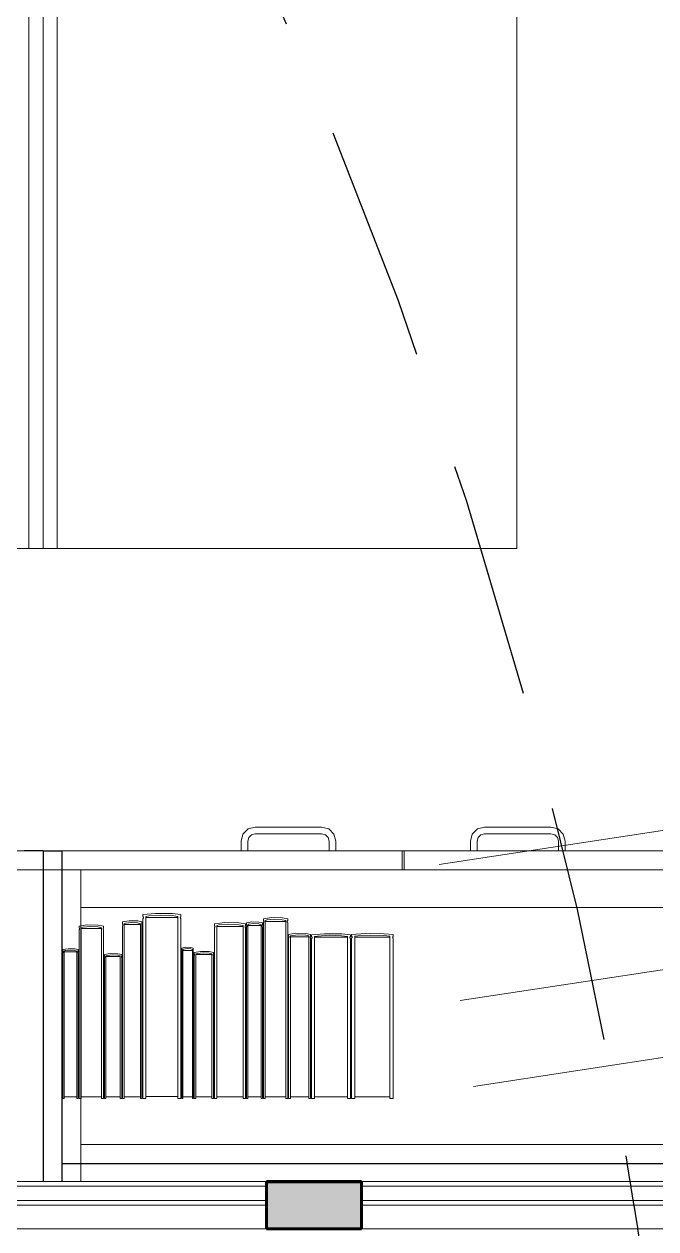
# Model space of a CAD drawing. Header units: inches. Extents: x -19 to 5698, y -728 to 92.
# Drawn here: x 196.864 to 197.531, y 18.6 to 19.871 of the extents above; entities that cross this region are included whole.
import ezdxf

# ---------------------------------------------------------------- set-up
doc = ezdxf.new("R2010")
doc.units = ezdxf.units.IN
doc.header["$MEASUREMENT"] = 0
doc.set_wipeout_variables(frame=1)
for name, pattern in [('HIDDEN', [0.375, 0.25, -0.125]), ('RAYITAS', [0.375, 0.25, -0.125]), ('Wipeout_Contour', [1, 0, -1])]:
    doc.linetypes.add(name, pattern=pattern)
for name, color, linetype, lineweight in [('00 conduct tomacorr', 120, 'HIDDEN', 30), ('T-TECHO-E', 150, 'Continuous', 20), ('TOMACORRIENTE', 22, 'RAYITAS', 9)]:
    doc.layers.add(name, color=color, linetype=linetype, lineweight=lineweight)
for name, color, linetype in [('02 _ ARQ _ ZON _ Espacio.3D', 7, 'Continuous'), ('Acabado - Muros', 7, 'Continuous'), ('Interior - Mobiliario', 7, 'Continuous')]:
    doc.layers.add(name, color=color, linetype=linetype)
pattern_1 = [(0, (185.000038, 1e-08), (0, 0.03), [])]

# ---------------------------------------------------------------- blocks, each defined once
blk = doc.blocks.new('a')
at = {"layer": 'TOMACORRIENTE', "ltscale": 0.05}
h = blk.add_hatch(color=4, dxfattribs=at)
edge = h.paths.add_edge_path()
edge.add_arc((0, 0.0752), 0.02106, 0, 360)
at = {"layer": 'TOMACORRIENTE', "color": 4}
for p, q in [((-0.14553, 0.09625), (-0.0515, 0.09625)), ((-0.09851, 0.09625), (-0.09851, -0.09657)), ((0, 0.09625), (0, -0.09625)), ((0.06232, -0.09625), (0.06232, 0.09625))]:
    blk.add_line(p, q, dxfattribs=at)
blk.add_circle((0, 0.0752), 0.02106, dxfattribs=at)
blk = doc.blocks.new('CABLE 3FACE')
at = {"layer": 'T-TECHO-E', "rotation": 59.94170052614085}
blk.add_blockref('a', (0, 0), dxfattribs=at)

msp = doc.modelspace()

# ---------------------------------------------------------------- linework, layer by layer
at = {"layer": '02 _ ARQ _ ZON _ Espacio.3D', "color": 254, "linetype": 'Continuous', "lineweight": 0, "flags": 128}
for points in [[(205.02, 18.65), (205.02, 29.6999), (193.32, 29.6999), (193.32, 25.3384), (194.57, 25.3384), (194.57, 25.1632), (193.32, 25.1632), (193.32, 18.6489)], [(205.0199, 6.5), (205.02, 18.6001), (193.32, 18.6001), (193.32, 6.5)]]:
    msp.add_lwpolyline(points, close=True, dxfattribs=at)
at = {"layer": 'Interior - Mobiliario', "color": 175, "linetype": 'Continuous', "lineweight": 13}
for p, q in [((196.8691, 20.603), (196.8691, 19.318)), ((196.8991, 19.318), (196.8991, 20.603)), ((196.8691, 19.318), (196.8991, 19.318)), ((197.1006, 19.022), (197.0951, 19.0165)), ((197.1081, 19.024), (197.1006, 19.022)), ((197.1781, 19.024), (197.1081, 19.024)), ((197.1856, 19.022), (197.1781, 19.024)), ((197.1911, 19.0165), (197.1856, 19.022)), ((197.3371, 19.0165), (197.3426, 19.022)), ((197.3426, 19.022), (197.3501, 19.024)), ((197.3501, 19.024), (197.4201, 19.024)), ((197.4201, 19.024), (197.4276, 19.022)), ((197.4276, 19.022), (197.4331, 19.0165)), ((197.0951, 19.0165), (197.0931, 19.009)), ((197.0931, 19.009), (197.0931, 18.999)), ((197.1001, 19.009), (197.1012, 19.013)), ((197.1001, 18.999), (197.1001, 19.009)), ((197.1012, 19.013), (197.1041, 19.0159)), ((197.1041, 19.0159), (197.1081, 19.017)), ((197.1081, 19.017), (197.1781, 19.017)), ((197.1781, 19.017), (197.1821, 19.0159)), ((197.1821, 19.0159), (197.1851, 19.013)), ((197.1851, 19.013), (197.1861, 19.009)), ((197.1861, 19.009), (197.1861, 18.999)), ((197.1931, 19.009), (197.1911, 19.0165)), ((197.1931, 18.999), (197.1931, 19.009)), ((197.3351, 19.009), (197.3371, 19.0165)), ((197.3351, 18.999), (197.3351, 19.009)), ((197.3432, 19.013), (197.3421, 19.009)), ((197.3421, 19.009), (197.3421, 18.999)), ((197.3461, 19.0159), (197.3432, 19.013)), ((197.3501, 19.017), (197.3461, 19.0159)), ((197.4201, 19.017), (197.3501, 19.017)), ((197.4241, 19.0159), (197.4201, 19.017)), ((197.4271, 19.013), (197.4241, 19.0159)), ((197.4281, 19.009), (197.4271, 19.013)), ((197.4281, 18.999), (197.4281, 19.009)), ((197.4331, 19.0165), (197.4351, 19.009)), ((197.4351, 19.009), (197.4351, 18.999)), ((197.0931, 18.999), (197.1001, 18.999)), ((197.1861, 18.999), (197.1931, 18.999)), ((197.2631, 18.999), (197.2631, 18.979)), ((197.6241, 18.999), (197.2651, 18.999)), ((197.2651, 18.999), (197.2651, 18.979)), ((197.3421, 18.999), (197.3351, 18.999)), ((197.4351, 18.999), (197.4281, 18.999)), ((198.3641, 18.979), (196.9041, 18.979)), ((196.9041, 18.979), (196.9041, 18.669)), ((198.3441, 18.979), (196.9241, 18.979)), ((196.9241, 18.979), (196.9241, 18.939)), ((197.6241, 18.979), (197.2651, 18.979)), ((196.9241, 18.939), (196.9241, 18.689)), ((196.9241, 18.939), (198.3441, 18.939)), ((197.0029, 18.9329), (196.9895, 18.9316)), ((196.9895, 18.9316), (196.9895, 18.9295)), ((196.9927, 18.9297), (196.9958, 18.9303)), ((196.9958, 18.9303), (197.0081, 18.9311)), ((197.0208, 18.9327), (197.0029, 18.9329)), ((197.0081, 18.9311), (197.0204, 18.9306)), ((197.0204, 18.9306), (197.0264, 18.9297)), ((197.0296, 18.9316), (197.0208, 18.9327)), ((197.0296, 18.9295), (197.0296, 18.9316)), ((196.9308, 18.9208), (196.9222, 18.9196)), ((196.9222, 18.9196), (196.9222, 18.9176)), ((196.9222, 18.9176), (196.9224, 18.9175)), ((196.9224, 18.9175), (196.9225, 18.9173)), ((196.9225, 18.9173), (196.9226, 18.917)), ((196.9243, 18.9178), (196.9262, 18.9183)), ((196.9243, 18.7376), (196.9243, 18.9178)), ((196.9262, 18.9183), (196.9341, 18.9191)), ((196.9423, 18.9206), (196.9308, 18.9208)), ((196.9341, 18.9191), (196.942, 18.9186)), ((196.942, 18.9186), (196.9458, 18.9178)), ((196.9479, 18.9196), (196.9423, 18.9206)), ((196.9458, 18.9178), (196.9458, 18.7376)), ((196.9475, 18.9171), (196.9476, 18.9173)), ((196.9476, 18.9173), (196.9478, 18.9175)), ((196.9478, 18.9175), (196.9479, 18.9176)), ((196.9479, 18.9176), (196.9479, 18.9196)), ((196.9749, 18.9251), (196.9681, 18.9239)), ((196.9681, 18.9239), (196.9681, 18.9219)), ((196.9681, 18.9219), (196.9682, 18.9217)), ((196.9682, 18.9199), (196.9681, 18.9198)), ((196.9681, 18.9198), (196.9681, 18.7376)), ((196.9682, 18.9217), (196.9683, 18.9215)), ((196.9683, 18.9201), (196.9682, 18.9199)), ((196.9683, 18.9215), (196.9684, 18.9212)), ((196.9684, 18.9204), (196.9683, 18.9201)), ((196.9684, 18.9212), (196.9684, 18.9209)), ((196.9684, 18.9209), (196.9684, 18.9207)), ((196.9684, 18.9207), (196.9684, 18.9204)), ((196.9697, 18.922), (196.9713, 18.9226)), ((196.9697, 18.7376), (196.9697, 18.922)), ((196.9869, 18.9211), (196.9697, 18.9211)), ((196.9713, 18.9226), (196.9775, 18.9233)), ((196.9841, 18.9249), (196.9749, 18.9251)), ((196.9775, 18.9233), (196.9838, 18.9229)), ((196.9838, 18.9229), (196.9869, 18.922)), ((196.9885, 18.9239), (196.9841, 18.9249)), ((196.9869, 18.922), (196.9869, 18.7376)), ((196.9882, 18.9213), (196.9883, 18.9215)), ((196.9882, 18.921), (196.9882, 18.9213)), ((196.9882, 18.9207), (196.9882, 18.921)), ((196.9882, 18.9204), (196.9882, 18.9207)), ((196.9883, 18.9202), (196.9882, 18.9204)), ((196.9883, 18.9215), (196.9885, 18.9217)), ((196.9884, 18.9199), (196.9883, 18.9202)), ((196.9885, 18.9198), (196.9884, 18.9199)), ((196.9885, 18.9219), (196.9885, 18.9239)), ((196.9885, 18.9217), (196.9885, 18.9219)), ((196.9885, 18.7376), (196.9885, 18.9198)), ((196.9895, 18.9295), (196.9897, 18.9294)), ((196.9897, 18.9275), (196.9895, 18.9274)), ((196.9895, 18.9274), (196.9895, 18.7376)), ((196.9897, 18.9294), (196.99, 18.9291)), ((196.9899, 18.9277), (196.9897, 18.9275)), ((196.9901, 18.928), (196.9899, 18.9277)), ((196.99, 18.9291), (196.9901, 18.9289)), ((196.9901, 18.9289), (196.9902, 18.9286)), ((196.9902, 18.9283), (196.9901, 18.928)), ((196.9902, 18.9286), (196.9902, 18.9283)), ((196.9927, 18.7376), (196.9927, 18.9297)), ((197.0264, 18.9287), (196.9927, 18.9287)), ((197.0264, 18.9297), (197.0264, 18.7376)), ((197.0289, 18.9286), (197.029, 18.9289)), ((197.0289, 18.9283), (197.0289, 18.9286)), ((197.029, 18.9281), (197.0289, 18.9283)), ((197.029, 18.9289), (197.0292, 18.9292)), ((197.0291, 18.9278), (197.029, 18.9281)), ((197.0294, 18.9275), (197.0291, 18.9278)), ((197.0292, 18.9292), (197.0294, 18.9294)), ((197.0294, 18.9294), (197.0296, 18.9295)), ((197.0296, 18.9274), (197.0294, 18.9275)), ((197.0296, 18.7376), (197.0296, 18.9274)), ((197.0759, 18.9232), (197.065, 18.922)), ((197.065, 18.922), (197.065, 18.92)), ((197.065, 18.92), (197.0652, 18.9198)), ((197.0651, 18.918), (197.065, 18.9179)), ((197.065, 18.9179), (197.065, 18.7376)), ((197.0653, 18.9183), (197.0651, 18.918)), ((197.0652, 18.9198), (197.0654, 18.9196)), ((197.0655, 18.9185), (197.0653, 18.9183)), ((197.0654, 18.9196), (197.0655, 18.9193)), ((197.0655, 18.9193), (197.0656, 18.9191)), ((197.0656, 18.9191), (197.0655, 18.9188)), ((197.0655, 18.9188), (197.0655, 18.9185)), ((197.0676, 18.9201), (197.0701, 18.9207)), ((197.0676, 18.7376), (197.0676, 18.9201)), ((197.0952, 18.9192), (197.0676, 18.9192)), ((197.0701, 18.9207), (197.0802, 18.9214)), ((197.0906, 18.923), (197.0759, 18.9232)), ((197.0802, 18.9214), (197.0903, 18.921)), ((197.0903, 18.921), (197.0952, 18.9201)), ((197.0978, 18.922), (197.0906, 18.923)), ((197.0952, 18.9201), (197.0952, 18.7376)), ((197.0973, 18.9194), (197.0975, 18.9196)), ((197.0973, 18.9191), (197.0973, 18.9194)), ((197.0973, 18.9188), (197.0973, 18.9191)), ((197.0973, 18.9186), (197.0973, 18.9188)), ((197.0974, 18.9183), (197.0973, 18.9186)), ((197.0976, 18.9181), (197.0974, 18.9183)), ((197.0975, 18.9196), (197.0977, 18.9199)), ((197.0978, 18.9179), (197.0976, 18.9181)), ((197.0977, 18.9199), (197.0978, 18.92)), ((197.0978, 18.92), (197.0978, 18.922)), ((197.0978, 18.7376), (197.0978, 18.9179)), ((197.1044, 18.924), (197.0988, 18.9228)), ((197.0988, 18.9228), (197.0988, 18.9208)), ((197.0988, 18.9208), (197.0989, 18.9206)), ((197.0989, 18.9188), (197.0988, 18.9187)), ((197.0988, 18.9187), (197.0988, 18.7376)), ((197.0989, 18.9206), (197.099, 18.9204)), ((197.099, 18.9191), (197.0989, 18.9188)), ((197.099, 18.9204), (197.0991, 18.9201)), ((197.0991, 18.9196), (197.099, 18.9193)), ((197.099, 18.9193), (197.099, 18.9191)), ((197.0991, 18.9201), (197.0991, 18.9199)), ((197.0991, 18.9199), (197.0991, 18.9196)), ((197.1001, 18.9209), (197.1014, 18.9215)), ((197.1001, 18.7376), (197.1001, 18.9209)), ((197.1142, 18.92), (197.1001, 18.92)), ((197.1014, 18.9215), (197.1066, 18.9223)), ((197.1119, 18.9238), (197.1044, 18.924)), ((197.1066, 18.9223), (197.1117, 18.9218)), ((197.1117, 18.9218), (197.1142, 18.9209)), ((197.1156, 18.9228), (197.1119, 18.9238)), ((197.1142, 18.9209), (197.1142, 18.7376)), ((197.1153, 18.9202), (197.1154, 18.9204)), ((197.1153, 18.9199), (197.1153, 18.9202)), ((197.1153, 18.9196), (197.1153, 18.9199)), ((197.1153, 18.9194), (197.1153, 18.9196)), ((197.1154, 18.9191), (197.1153, 18.9194)), ((197.1154, 18.9204), (197.1155, 18.9207)), ((197.1155, 18.9189), (197.1154, 18.9191)), ((197.1155, 18.9207), (197.1156, 18.9208)), ((197.1156, 18.9187), (197.1155, 18.9189)), ((197.1156, 18.9208), (197.1156, 18.9228)), ((197.1156, 18.7376), (197.1156, 18.9187)), ((197.1252, 18.9286), (197.1166, 18.9273)), ((197.1166, 18.9273), (197.1166, 18.9253)), ((197.1166, 18.9253), (197.1167, 18.9251)), ((197.1167, 18.9233), (197.1166, 18.9232)), ((197.1166, 18.9232), (197.1166, 18.7376)), ((197.1167, 18.9251), (197.1169, 18.9249)), ((197.1168, 18.9235), (197.1167, 18.9233)), ((197.1169, 18.9238), (197.1168, 18.9235)), ((197.1169, 18.9249), (197.117, 18.9246)), ((197.117, 18.924), (197.1169, 18.9238)), ((197.117, 18.9246), (197.117, 18.9243)), ((197.117, 18.9243), (197.117, 18.924)), ((197.1186, 18.9254), (197.1206, 18.926)), ((197.1186, 18.7376), (197.1186, 18.9254)), ((197.1403, 18.9245), (197.1186, 18.9245)), ((197.1206, 18.926), (197.1285, 18.9268)), ((197.1367, 18.9284), (197.1252, 18.9286)), ((197.1285, 18.9268), (197.1364, 18.9263)), ((197.1364, 18.9263), (197.1403, 18.9254)), ((197.1423, 18.9273), (197.1367, 18.9284)), ((197.1403, 18.9254), (197.1403, 18.7376)), ((197.1419, 18.9247), (197.1421, 18.9249)), ((197.1419, 18.9244), (197.1419, 18.9247)), ((197.1419, 18.9241), (197.1419, 18.9244)), ((197.1419, 18.9238), (197.1419, 18.9241)), ((197.142, 18.9236), (197.1419, 18.9238)), ((197.1422, 18.9233), (197.142, 18.9236)), ((197.1421, 18.9249), (197.1422, 18.9252)), ((197.1422, 18.9252), (197.1423, 18.9253)), ((197.1423, 18.9232), (197.1422, 18.9233)), ((197.1423, 18.9253), (197.1423, 18.9273)), ((197.1423, 18.7376), (197.1423, 18.9232)), ((196.9223, 18.9157), (196.9222, 18.9156)), ((196.9222, 18.9156), (196.9222, 18.7376)), ((196.9225, 18.916), (196.9223, 18.9157)), ((196.9226, 18.9162), (196.9225, 18.916)), ((196.9226, 18.917), (196.9227, 18.9167)), ((196.9227, 18.9165), (196.9226, 18.9162)), ((196.9227, 18.9167), (196.9227, 18.9165)), ((196.9458, 18.9169), (196.9243, 18.9169)), ((196.9475, 18.9168), (196.9475, 18.9171)), ((196.9475, 18.9165), (196.9475, 18.9168)), ((196.9475, 18.9163), (196.9475, 18.9165)), ((196.9476, 18.916), (196.9475, 18.9163)), ((196.9478, 18.9158), (196.9476, 18.916)), ((196.9479, 18.9156), (196.9478, 18.9158)), ((196.9479, 18.7376), (196.9479, 18.9156)), ((197.151, 18.912), (197.1433, 18.9108)), ((197.1433, 18.9108), (197.1433, 18.909)), ((197.1433, 18.909), (197.1434, 18.9088)), ((197.1434, 18.9071), (197.1433, 18.907)), ((197.1433, 18.907), (197.1433, 18.7376)), ((197.1434, 18.9088), (197.1436, 18.9086)), ((197.1435, 18.9074), (197.1434, 18.9071)), ((197.1436, 18.9076), (197.1435, 18.9074)), ((197.1436, 18.9086), (197.1437, 18.9084)), ((197.1437, 18.9078), (197.1436, 18.9076)), ((197.1437, 18.9084), (197.1437, 18.9081)), ((197.1437, 18.9081), (197.1437, 18.9078)), ((197.1452, 18.9091), (197.1469, 18.9096)), ((197.1452, 18.7376), (197.1452, 18.9091)), ((197.1646, 18.9082), (197.1452, 18.9082)), ((197.1469, 18.9096), (197.154, 18.9103)), ((197.1613, 18.9118), (197.151, 18.912)), ((197.154, 18.9103), (197.1611, 18.9099)), ((197.1611, 18.9099), (197.1646, 18.9091)), ((197.1664, 18.9108), (197.1613, 18.9118)), ((197.1646, 18.9091), (197.1646, 18.7376)), ((197.166, 18.9082), (197.1661, 18.9084)), ((197.166, 18.9079), (197.166, 18.9082)), ((197.1661, 18.9076), (197.166, 18.9079)), ((197.1661, 18.9084), (197.1662, 18.9086)), ((197.1661, 18.9074), (197.1661, 18.9076)), ((197.1663, 18.9072), (197.1661, 18.9074)), ((197.1662, 18.9086), (197.1663, 18.9089)), ((197.1663, 18.9089), (197.1664, 18.909)), ((197.1664, 18.907), (197.1663, 18.9072)), ((197.1664, 18.909), (197.1664, 18.9108)), ((197.1664, 18.7376), (197.1664, 18.907)), ((197.1811, 18.9114), (197.1674, 18.9103)), ((197.1674, 18.9103), (197.1674, 18.9084)), ((197.1674, 18.9084), (197.1676, 18.9082)), ((197.1676, 18.9066), (197.1674, 18.9065)), ((197.1674, 18.9065), (197.1674, 18.7376)), ((197.1676, 18.9082), (197.1679, 18.908)), ((197.1678, 18.9068), (197.1676, 18.9066)), ((197.168, 18.907), (197.1678, 18.9068)), ((197.1679, 18.908), (197.168, 18.9078)), ((197.168, 18.9078), (197.1681, 18.9075)), ((197.1681, 18.9073), (197.168, 18.907)), ((197.1681, 18.9075), (197.1681, 18.9073)), ((197.1707, 18.9085), (197.1738, 18.909)), ((197.1707, 18.7376), (197.1707, 18.9085)), ((197.2053, 18.9077), (197.1707, 18.9077)), ((197.1738, 18.909), (197.1864, 18.9098)), ((197.1995, 18.9112), (197.1811, 18.9114)), ((197.1864, 18.9098), (197.1991, 18.9093)), ((197.1991, 18.9093), (197.2053, 18.9085)), ((197.2086, 18.9103), (197.1995, 18.9112)), ((197.2053, 18.9085), (197.2053, 18.7376)), ((197.2079, 18.9076), (197.208, 18.9078)), ((197.2079, 18.9073), (197.2079, 18.9076)), ((197.2079, 18.9071), (197.2079, 18.9073)), ((197.2081, 18.9068), (197.2079, 18.9071)), ((197.208, 18.9078), (197.2082, 18.9081)), ((197.2083, 18.9066), (197.2081, 18.9068)), ((197.2082, 18.9081), (197.2084, 18.9083)), ((197.2086, 18.9065), (197.2083, 18.9066)), ((197.2084, 18.9083), (197.2086, 18.9084)), ((197.2086, 18.9084), (197.2086, 18.9103)), ((197.2086, 18.7376), (197.2086, 18.9065)), ((197.2243, 18.9118), (197.2096, 18.9106)), ((197.2096, 18.9106), (197.2096, 18.9087)), ((197.2096, 18.9087), (197.2098, 18.9086)), ((197.2097, 18.9069), (197.2096, 18.9068)), ((197.2096, 18.9068), (197.2096, 18.7376)), ((197.21, 18.9071), (197.2097, 18.9069)), ((197.2098, 18.9086), (197.2101, 18.9084)), ((197.2102, 18.9074), (197.21, 18.9071)), ((197.2101, 18.9084), (197.2102, 18.9081)), ((197.2102, 18.9081), (197.2103, 18.9079)), ((197.2103, 18.9076), (197.2102, 18.9074)), ((197.2103, 18.9079), (197.2103, 18.9076)), ((197.2131, 18.9089), (197.2164, 18.9094)), ((197.2131, 18.7376), (197.2131, 18.9089)), ((197.2502, 18.908), (197.2131, 18.908)), ((197.2164, 18.9094), (197.23, 18.9101)), ((197.2441, 18.9115), (197.2243, 18.9118)), ((197.23, 18.9101), (197.2436, 18.9097)), ((197.2436, 18.9097), (197.2502, 18.9089)), ((197.2537, 18.9106), (197.2441, 18.9115)), ((197.2502, 18.9089), (197.2502, 18.7376)), ((197.253, 18.9079), (197.2531, 18.9082)), ((197.253, 18.9077), (197.253, 18.9079)), ((197.2531, 18.9074), (197.253, 18.9077)), ((197.2531, 18.9082), (197.2533, 18.9084)), ((197.2533, 18.9072), (197.2531, 18.9074)), ((197.2533, 18.9084), (197.2536, 18.9086)), ((197.2535, 18.9069), (197.2533, 18.9072)), ((197.2537, 18.9068), (197.2535, 18.9069)), ((197.2536, 18.9086), (197.2537, 18.9087)), ((197.2537, 18.9087), (197.2537, 18.9106)), ((197.2537, 18.7376), (197.2537, 18.9068)), ((196.9177, 18.8955), (196.9105, 18.8957)), ((196.9126, 18.8942), (196.9175, 18.8938)), ((196.9175, 18.8938), (196.9199, 18.8931)), ((196.9212, 18.8947), (196.9177, 18.8955)), ((196.9199, 18.8931), (196.9199, 18.7376)), ((196.921, 18.8925), (196.9211, 18.8927)), ((196.921, 18.8923), (196.921, 18.8925)), ((196.921, 18.892), (196.921, 18.8923)), ((196.921, 18.8918), (196.921, 18.892)), ((196.9211, 18.8916), (196.921, 18.8918)), ((196.9211, 18.8927), (196.9212, 18.8929)), ((196.9212, 18.893), (196.9212, 18.8947)), ((196.9212, 18.8929), (196.9212, 18.893)), ((197.0346, 18.8973), (197.0306, 18.8963)), ((197.0306, 18.8963), (197.0306, 18.8945)), ((197.0306, 18.8945), (197.0307, 18.8944)), ((197.0307, 18.8931), (197.0306, 18.8929)), ((197.0306, 18.8929), (197.0306, 18.8928)), ((197.0306, 18.8928), (197.0306, 18.7376)), ((197.0307, 18.8944), (197.0307, 18.8942)), ((197.0307, 18.8942), (197.0308, 18.894)), ((197.0308, 18.8933), (197.0307, 18.8931)), ((197.0308, 18.894), (197.0308, 18.8937)), ((197.0308, 18.8937), (197.0308, 18.8935)), ((197.0308, 18.8935), (197.0308, 18.8933)), ((197.0316, 18.8947), (197.0325, 18.8951)), ((197.0316, 18.7376), (197.0316, 18.8947)), ((197.0417, 18.8939), (197.0316, 18.8939)), ((197.0325, 18.8951), (197.0362, 18.8958)), ((197.04, 18.8971), (197.0346, 18.8973)), ((197.0362, 18.8958), (197.0399, 18.8954)), ((197.0399, 18.8954), (197.0417, 18.8947)), ((197.0426, 18.8963), (197.04, 18.8971)), ((197.0417, 18.8947), (197.0417, 18.7376)), ((197.0424, 18.8938), (197.0425, 18.894)), ((197.0424, 18.8936), (197.0424, 18.8938)), ((197.0424, 18.8933), (197.0424, 18.8936)), ((197.0425, 18.8931), (197.0424, 18.8933)), ((197.0425, 18.8942), (197.0426, 18.8944)), ((197.0425, 18.894), (197.0425, 18.8942)), ((197.0426, 18.8929), (197.0425, 18.8931)), ((197.0426, 18.8945), (197.0426, 18.8963)), ((197.0426, 18.8944), (197.0426, 18.8945)), ((197.0426, 18.8928), (197.0426, 18.8929)), ((197.0426, 18.7376), (197.0426, 18.8928)), ((197.0504, 18.8928), (197.0436, 18.8917)), ((197.0436, 18.8917), (197.0436, 18.8901)), ((197.0595, 18.8926), (197.0504, 18.8928)), ((197.064, 18.8917), (197.0595, 18.8926)), ((197.064, 18.8901), (197.064, 18.8917)), ((196.9212, 18.8914), (196.9211, 18.8916)), ((196.9212, 18.8912), (196.9212, 18.8914)), ((196.9212, 18.7376), (196.9212, 18.8912)), ((196.955, 18.8906), (196.9489, 18.8896)), ((196.9489, 18.8896), (196.9489, 18.8879)), ((196.9489, 18.8879), (196.949, 18.8878)), ((196.949, 18.8863), (196.9489, 18.8863)), ((196.9489, 18.8863), (196.9489, 18.7376)), ((196.949, 18.8878), (196.9491, 18.8876)), ((196.9491, 18.8865), (196.949, 18.8863)), ((196.9491, 18.8876), (196.9492, 18.8874)), ((196.9492, 18.8867), (196.9491, 18.8865)), ((196.9492, 18.8874), (196.9492, 18.8872)), ((196.9492, 18.8872), (196.9492, 18.887)), ((196.9492, 18.887), (196.9492, 18.8867)), ((196.9503, 18.8881), (196.9517, 18.8885)), ((196.9503, 18.7376), (196.9503, 18.8881)), ((196.9656, 18.8873), (196.9503, 18.8873)), ((196.9517, 18.8885), (196.9573, 18.8892)), ((196.9631, 18.8904), (196.955, 18.8906)), ((196.9573, 18.8892), (196.9629, 18.8888)), ((196.9629, 18.8888), (196.9656, 18.8881)), ((196.9671, 18.8896), (196.9631, 18.8904)), ((196.9656, 18.8881), (196.9656, 18.7376)), ((196.9668, 18.8874), (196.9669, 18.8877)), ((196.9668, 18.8872), (196.9668, 18.8874)), ((196.9668, 18.887), (196.9668, 18.8872)), ((196.9668, 18.8868), (196.9668, 18.887)), ((196.9669, 18.8866), (196.9668, 18.8868)), ((196.9669, 18.8877), (196.967, 18.8879)), ((196.967, 18.8864), (196.9669, 18.8866)), ((196.967, 18.8879), (196.9671, 18.8879)), ((196.9671, 18.8863), (196.967, 18.8864)), ((196.9671, 18.8879), (196.9671, 18.8896)), ((196.9671, 18.7376), (196.9671, 18.8863)), ((197.0436, 18.8901), (197.0437, 18.8899)), ((197.0437, 18.8885), (197.0436, 18.8884)), ((197.0436, 18.8884), (197.0436, 18.7376)), ((197.0437, 18.8899), (197.0439, 18.8897)), ((197.0438, 18.8886), (197.0437, 18.8885)), ((197.0439, 18.8889), (197.0438, 18.8886)), ((197.0439, 18.8897), (197.0439, 18.8895)), ((197.0439, 18.8895), (197.044, 18.8893)), ((197.044, 18.8891), (197.0439, 18.8889)), ((197.044, 18.8893), (197.044, 18.8891)), ((197.0453, 18.8902), (197.0468, 18.8907)), ((197.0453, 18.7376), (197.0453, 18.8902)), ((197.0624, 18.8894), (197.0453, 18.8894)), ((197.0468, 18.8907), (197.0531, 18.8913)), ((197.0531, 18.8913), (197.0593, 18.8909)), ((197.0593, 18.8909), (197.0624, 18.8902)), ((197.0624, 18.8902), (197.0624, 18.7376)), ((197.0637, 18.8896), (197.0638, 18.8898)), ((197.0637, 18.8894), (197.0637, 18.8896)), ((197.0637, 18.8891), (197.0637, 18.8894)), ((197.0637, 18.8889), (197.0637, 18.8891)), ((197.0638, 18.8887), (197.0637, 18.8889)), ((197.0638, 18.8898), (197.0639, 18.89)), ((197.0639, 18.8885), (197.0638, 18.8887)), ((197.0639, 18.89), (197.064, 18.8901)), ((197.064, 18.8884), (197.0639, 18.8885)), ((197.064, 18.7376), (197.064, 18.8884)), ((196.9243, 18.7395), (196.9458, 18.7395)), ((196.9503, 18.7392), (196.9656, 18.7392)), ((196.9697, 18.7395), (196.9869, 18.7395)), ((196.9927, 18.7396), (197.0264, 18.7396)), ((197.0316, 18.7392), (197.0417, 18.7392)), ((197.0453, 18.7392), (197.0624, 18.7392)), ((197.0676, 18.7395), (197.0952, 18.7395)), ((197.1001, 18.7395), (197.1142, 18.7395)), ((197.1186, 18.7395), (197.1403, 18.7395)), ((197.1452, 18.7394), (197.1646, 18.7394)), ((197.1707, 18.7394), (197.2053, 18.7394)), ((197.2131, 18.7394), (197.2502, 18.7394)), ((196.9199, 18.7376), (196.9212, 18.7376)), ((196.9222, 18.7376), (196.9243, 18.7376)), ((196.9458, 18.7376), (196.9479, 18.7376)), ((196.9489, 18.7376), (196.9503, 18.7376)), ((196.9656, 18.7376), (196.9671, 18.7376)), ((196.9681, 18.7376), (196.9697, 18.7376)), ((196.9869, 18.7376), (196.9885, 18.7376)), ((196.9895, 18.7376), (196.9927, 18.7376)), ((197.0264, 18.7376), (197.0296, 18.7376)), ((197.0306, 18.7376), (197.0316, 18.7376)), ((197.0417, 18.7376), (197.0426, 18.7376)), ((197.0436, 18.7376), (197.0453, 18.7376)), ((197.0624, 18.7376), (197.064, 18.7376)), ((197.065, 18.7376), (197.0676, 18.7376)), ((197.0952, 18.7376), (197.0978, 18.7376)), ((197.0988, 18.7376), (197.1001, 18.7376)), ((197.1142, 18.7376), (197.1156, 18.7376)), ((197.1166, 18.7376), (197.1186, 18.7376)), ((197.1403, 18.7376), (197.1423, 18.7376)), ((197.1433, 18.7376), (197.1452, 18.7376)), ((197.1646, 18.7376), (197.1664, 18.7376)), ((197.1674, 18.7376), (197.1707, 18.7376)), ((197.2053, 18.7376), (197.2086, 18.7376)), ((197.2096, 18.7376), (197.2131, 18.7376)), ((197.2502, 18.7376), (197.2537, 18.7376)), ((198.3441, 18.689), (196.9241, 18.689)), ((196.9041, 18.669), (198.3641, 18.669))]:
    msp.add_line(p, q, dxfattribs=at)
at = {"layer": 'Interior - Mobiliario', "color": 175, "linetype": 'Continuous', "lineweight": 13, "flags": 128}
for points in [[(196.8841, 20.618), (195.3841, 20.618), (195.3841, 20.018), (196.3841, 20.018), (196.3841, 19.318), (196.8841, 19.318)], [(196.8841, 20.618), (198.3841, 20.618), (198.3841, 20.018), (197.3841, 20.018), (197.3841, 19.318), (196.8841, 19.318)]]:
    msp.add_lwpolyline(points, close=True, dxfattribs=at)

# ---------------------------------------------------------------- next in the draw order: wipeouts: each hides what was drawn before it
at = {"color": 254, "linetype": 'Wipeout_Contour', "lineweight": 0, "ltscale": 6483.438439}
msp.add_wipeout([(198.3641, 18.669), (196.9041, 18.669), (196.9041, 18.649), (198.3641, 18.649)], dxfattribs=at).dxf.layer = 'Interior - Mobiliario'

# ---------------------------------------------------------------- next in the draw order: linework, layer by layer
at = {"layer": 'Interior - Mobiliario', "color": 175, "linetype": 'Continuous', "lineweight": 13}
for p, q in [((196.9241, 18.689), (196.9241, 18.649)), ((198.3641, 18.669), (196.9041, 18.669)), ((196.9041, 18.669), (196.9041, 18.649)), ((196.9041, 18.649), (198.3641, 18.649)), ((196.9241, 18.649), (198.3441, 18.649))]:
    msp.add_line(p, q, dxfattribs=at)
at = {"layer": 'Interior - Mobiliario', "color": 175, "linetype": 'Continuous', "lineweight": 30}
for p, q in [((196.9041, 18.669), (196.9041, 18.649)), ((196.9041, 18.669), (198.3641, 18.669)), ((196.9041, 18.649), (198.3641, 18.649))]:
    msp.add_line(p, q, dxfattribs=at)

# ---------------------------------------------------------------- next in the draw order: wipeouts: each hides what was drawn before it
at = {"color": 254, "linetype": 'Wipeout_Contour', "lineweight": 0, "ltscale": 6480.486316}
msp.add_wipeout([(196.9041, 18.999), (196.8841, 18.999), (196.8841, 18.649), (196.9041, 18.649)], dxfattribs=at).dxf.layer = 'Interior - Mobiliario'

# ---------------------------------------------------------------- next in the draw order: linework, layer by layer
at = {"layer": 'Interior - Mobiliario', "color": 175, "linetype": 'Continuous', "lineweight": 30}
for p, q in [((196.8841, 18.999), (196.8841, 18.649)), ((196.8841, 18.999), (196.9041, 18.999)), ((196.9041, 18.999), (196.9041, 18.649)), ((196.8841, 18.649), (196.9041, 18.649))]:
    msp.add_line(p, q, dxfattribs=at)
at = {"layer": 'Interior - Mobiliario', "color": 175, "linetype": 'Continuous', "lineweight": 13}
for p, q in [((196.9041, 18.999), (196.8841, 18.999)), ((196.8841, 18.999), (196.8841, 18.649)), ((196.8841, 18.999), (198.3841, 18.999)), ((196.8841, 18.649), (196.8841, 18.999)), ((196.9041, 18.649), (196.9041, 18.999)), ((198.3641, 18.999), (196.9041, 18.999)), ((196.9041, 18.999), (196.9041, 18.649)), ((198.3641, 18.999), (196.9041, 18.999)), ((196.9041, 18.999), (196.9041, 18.669)), ((196.9041, 18.999), (197.2631, 18.999)), ((196.9041, 18.999), (196.9041, 18.979)), ((196.9241, 18.979), (196.8841, 18.979)), ((196.8841, 18.979), (196.8841, 18.649)), ((198.3641, 18.979), (196.9041, 18.979)), ((196.9041, 18.979), (196.9041, 18.669)), ((198.3641, 18.979), (196.9041, 18.979)), ((196.9041, 18.979), (196.9041, 18.669)), ((196.9041, 18.979), (197.2631, 18.979)), ((196.9105, 18.8957), (196.9051, 18.8947)), ((196.9051, 18.8947), (196.9051, 18.893)), ((196.9051, 18.893), (196.9052, 18.8929)), ((196.9052, 18.8929), (196.9053, 18.8926)), ((196.9053, 18.8926), (196.9054, 18.8924)), ((196.9054, 18.8917), (196.9053, 18.8915)), ((196.9054, 18.8924), (196.9054, 18.8922)), ((196.9054, 18.8922), (196.9054, 18.892)), ((196.9054, 18.892), (196.9054, 18.8917)), ((196.9064, 18.8931), (196.9076, 18.8936)), ((196.9064, 18.7376), (196.9064, 18.8931)), ((196.9199, 18.8923), (196.9064, 18.8923)), ((196.9076, 18.8936), (196.9126, 18.8942)), ((196.9052, 18.8913), (196.9051, 18.8912)), ((196.9051, 18.8912), (196.9051, 18.7376)), ((196.9053, 18.8915), (196.9052, 18.8913)), ((196.9064, 18.7392), (196.9199, 18.7392)), ((196.9051, 18.7376), (196.9064, 18.7376)), ((196.9041, 18.669), (198.3641, 18.669)), ((196.9041, 18.669), (198.3641, 18.669)), ((196.9041, 18.669), (198.3641, 18.669)), ((196.8841, 18.649), (196.9041, 18.649)), ((196.8841, 18.649), (196.9241, 18.649)), ((198.3841, 18.649), (196.8841, 18.649)), ((196.9041, 18.649), (198.3641, 18.649))]:
    msp.add_line(p, q, dxfattribs=at)

# ---------------------------------------------------------------- next in the draw order: wipeouts: each hides what was drawn before it
at = {"color": 254, "linetype": 'Wipeout_Contour', "lineweight": 0, "ltscale": 9730.248329}
msp.add_wipeout([(197.22, 18.65), (197.22, 18.6), (199.37, 18.6), (199.37, 18.617), (199.3535, 18.617), (199.3535, 18.65)], dxfattribs=at).dxf.layer = 'Acabado - Muros'
at = {"color": 254, "linetype": 'Wipeout_Contour', "lineweight": 0, "ltscale": 6480.406321}
msp.add_wipeout([(196.8641, 18.999), (196.8641, 18.649), (196.8841, 18.649), (196.8841, 18.999)], dxfattribs=at).dxf.layer = 'Interior - Mobiliario'

# ---------------------------------------------------------------- next in the draw order: linework, layer by layer
at = {"layer": 'Acabado - Muros', "color": 251, "linetype": 'Continuous', "lineweight": 13, "flags": 128}
for points in [[(199.3535, 18.65), (197.22, 18.65)], [(201.52, 18.6), (199.37, 18.6), (197.22, 18.6)]]:
    msp.add_lwpolyline(points, dxfattribs=at)
at = {"layer": 'Interior - Mobiliario', "color": 175, "linetype": 'Continuous', "lineweight": 13}
for p, q in [((196.8841, 18.999), (195.3841, 18.999)), ((196.8641, 18.999), (196.8841, 18.999)), ((196.8841, 18.999), (196.8841, 18.649)), ((196.8841, 18.649), (196.8841, 18.999)), ((196.8441, 18.979), (196.8841, 18.979)), ((196.8841, 18.979), (196.8841, 18.649)), ((195.3841, 18.649), (196.8841, 18.649)), ((196.8841, 18.649), (196.8441, 18.649)), ((196.8841, 18.649), (196.8641, 18.649))]:
    msp.add_line(p, q, dxfattribs=at)
at = {"layer": 'Interior - Mobiliario', "color": 175, "linetype": 'Continuous', "lineweight": 30}
for p, q in [((196.8841, 18.999), (196.8641, 18.999)), ((196.8841, 18.999), (196.8841, 18.649)), ((196.8841, 18.649), (196.8641, 18.649))]:
    msp.add_line(p, q, dxfattribs=at)

# ---------------------------------------------------------------- next in the draw order: wipeouts: each hides what was drawn before it
at = {"color": 254, "linetype": 'Wipeout_Contour', "lineweight": 0, "ltscale": 9714.484665}
msp.add_wipeout([(194.97, 18.6), (197.12, 18.6), (197.12, 18.65), (194.9865, 18.65), (194.9865, 18.617), (194.97, 18.617)], dxfattribs=at).dxf.layer = 'Acabado - Muros'
at = {"color": 254, "linetype": 'Wipeout_Contour', "lineweight": 0, "ltscale": 6486.047485}
msp.add_wipeout([(197.22, 18.645), (197.22, 18.625), (199.3535, 18.625), (199.3535, 18.645)], dxfattribs=at).dxf.layer = 'Acabado - Muros'

# ---------------------------------------------------------------- next in the draw order: hatches: boundary and pattern name
at = {"layer": 'Acabado - Muros', "linetype": 'Continuous', "lineweight": 0}
h = msp.add_hatch(dxfattribs=at)
h.set_pattern_fill('CONTRACHAPADO_0002', color=254, style=0, pattern_type=2)
h.set_pattern_definition(pattern_1)
h.paths.add_polyline_path([(197.22, 18.645), (197.22, 18.625), (199.3535, 18.625), (199.3535, 18.645)])

# ---------------------------------------------------------------- next in the draw order: linework, layer by layer
at = {"layer": 'Acabado - Muros', "color": 7, "linetype": 'Continuous', "lineweight": 60}
for p, q in [((197.22, 18.65), (197.22, 18.6)), ((197.22, 18.6), (197.12, 18.6))]:
    msp.add_line(p, q, dxfattribs=at)
at = {"layer": 'Acabado - Muros', "color": 251, "linetype": 'Continuous', "lineweight": 13, "flags": 128}
for points in [[(197.12, 18.65), (194.9865, 18.65)], [(197.12, 18.6), (194.97, 18.6), (193.27, 18.6)]]:
    msp.add_lwpolyline(points, dxfattribs=at)
at = {"layer": 'Acabado - Muros', "color": 7, "linetype": 'Continuous', "lineweight": 13, "flags": 128}
msp.add_lwpolyline([(197.22, 18.645), (197.22, 18.625), (199.3535, 18.625), (199.3535, 18.645)], close=True, dxfattribs=at)

# ---------------------------------------------------------------- next in the draw order: block references
at = {"layer": '00 conduct tomacorr', "xscale": 1.47256122672843, "yscale": 1.47256122672843, "zscale": 1.47256122672843, "rotation": 218.7253193264139}
msp.add_blockref('CABLE 3FACE', (197.4645, 18.8624), dxfattribs=at)

# ---------------------------------------------------------------- next in the draw order: wipeouts: each hides what was drawn before it
at = {"color": 254, "linetype": 'Wipeout_Contour', "lineweight": 0, "ltscale": 6477.114076}
msp.add_wipeout([(194.9865, 18.645), (194.9865, 18.625), (197.12, 18.625), (197.12, 18.645)], dxfattribs=at).dxf.layer = 'Acabado - Muros'

# ---------------------------------------------------------------- next in the draw order: hatches: boundary and pattern name
at = {"layer": 'Acabado - Muros', "linetype": 'Continuous', "lineweight": 0}
h = msp.add_hatch(dxfattribs=at)
h.set_pattern_fill('CONTRACHAPADO_0002', color=254, style=0, pattern_type=2)
h.set_pattern_definition(pattern_1)
h.paths.add_polyline_path([(194.9865, 18.645), (194.9865, 18.625), (197.12, 18.625), (197.12, 18.645)])
msp.add_hatch(color=254, dxfattribs=at).paths.add_polyline_path([(197.12, 18.6), (197.22, 18.6), (197.22, 18.65), (197.12, 18.65)])

# ---------------------------------------------------------------- next in the draw order: linework, layer by layer
at = {"layer": '00 conduct tomacorr'}
msp.add_arc((192.3142, 17.7743), 5.264, 350.8266, 29.8415, dxfattribs=at)
at = {"layer": 'Acabado - Muros', "color": 7, "linetype": 'Continuous', "lineweight": 60}
for p, q in [((197.12, 18.65), (197.12, 18.6)), ((197.22, 18.65), (197.12, 18.65))]:
    msp.add_line(p, q, dxfattribs=at)
at = {"layer": 'Acabado - Muros', "color": 7, "linetype": 'Continuous', "lineweight": 13, "flags": 128}
msp.add_lwpolyline([(194.9865, 18.645), (194.9865, 18.625), (197.12, 18.625), (197.12, 18.645)], close=True, dxfattribs=at)

doc.saveas('drawing.dxf')
